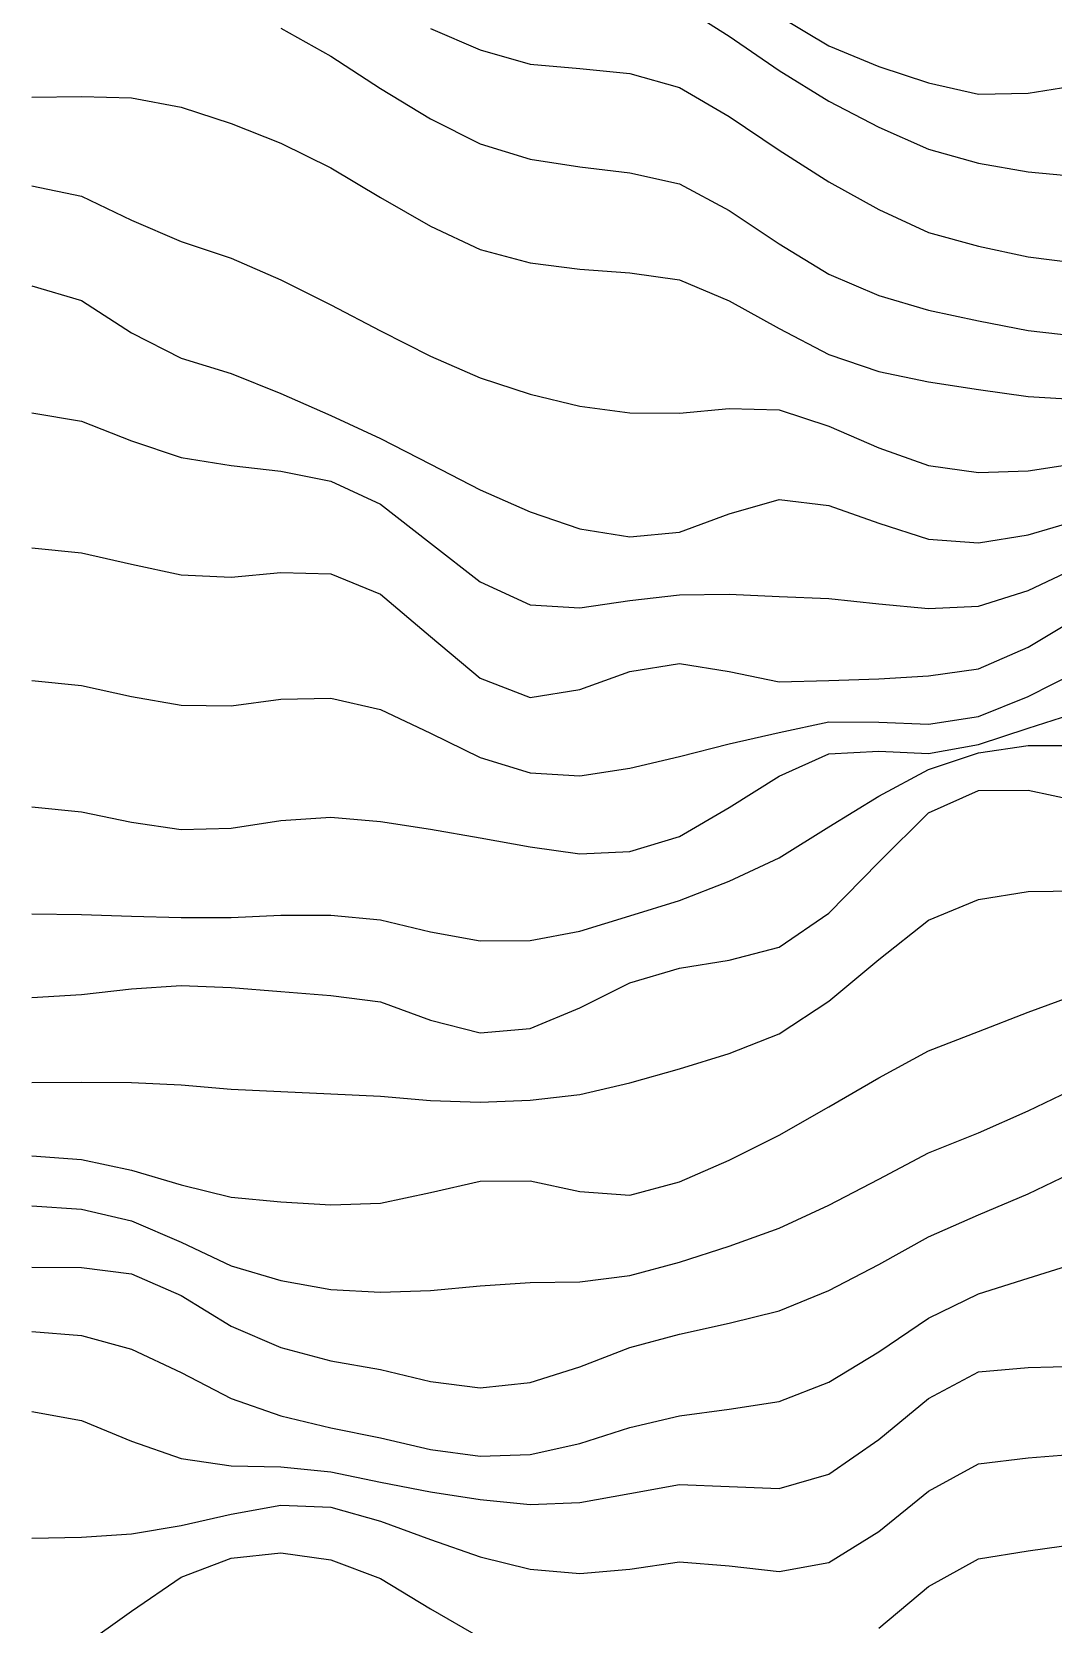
# Model space of a CAD drawing. Header units: metres. Extents: x 0 to 1200, y 54 to 769.
# Drawn here: x 0 to 82.3, y 379.5 to 507.7 of the extents above; entities that cross this region are included whole.
import ezdxf

# ---------------------------------------------------------------- set-up
doc = ezdxf.new("R2010")
doc.units = ezdxf.units.M

msp = doc.modelspace()

# ---------------------------------------------------------------- linework, layer by layer
for p, q in [((52.173916, 509.917), (56.187294, 507.38382)), ((20.06689, 508.02756), (24.080269, 505.77292)), ((32.107025, 508.01398), (36.120403, 506.28076)), ((60.200672, 508.99478), (64.21405, 506.59213)), ((56.187294, 507.38382), (60.200672, 504.6193)), ((64.21405, 506.59213), (68.22743, 504.93015)), ((24.080269, 505.77292), (28.093647, 503.16394)), ((36.120403, 506.28076), (40.13378, 505.13403)), ((40.13378, 505.13403), (44.14716, 504.78412)), ((44.14716, 504.78412), (48.160538, 504.37878)), ((48.160538, 504.37878), (52.173916, 503.25635)), ((60.200672, 504.6193), (64.21405, 502.15897)), ((68.22743, 504.93015), (72.240814, 503.62552)), ((28.093647, 503.16394), (32.107025, 500.73898)), ((52.173916, 503.25635), (56.187294, 500.92126)), ((72.240814, 503.62552), (76.254196, 502.70947)), ((76.254196, 502.70947), (80.26758, 502.79587)), ((80.26758, 502.79587), (84.28096, 503.44662)), ((0, 502.47974), (4.013378, 502.5244)), ((4.013378, 502.5244), (8.026756, 502.41418)), ((8.026756, 502.41418), (12.040134, 501.67484)), ((12.040134, 501.67484), (16.053513, 500.3534)), ((64.21405, 502.15897), (68.22743, 500.0546)), ((16.053513, 500.3534), (20.06689, 498.77643)), ((32.107025, 500.73898), (36.120403, 498.7265)), ((56.187294, 500.92126), (60.200672, 498.1958)), ((68.22743, 500.0546), (72.240814, 498.28146)), ((20.06689, 498.77643), (24.080269, 496.79)), ((36.120403, 498.7265), (40.13378, 497.4744)), ((60.200672, 498.1958), (64.21405, 495.66345)), ((72.240814, 498.28146), (76.254196, 497.1651)), ((24.080269, 496.79), (28.093647, 494.3836)), ((40.13378, 497.4744), (44.14716, 496.86816)), ((44.14716, 496.86816), (48.160538, 496.3786)), ((48.160538, 496.3786), (52.173916, 495.49127)), ((76.254196, 497.1651), (80.26758, 496.45624)), ((80.26758, 496.45624), (84.28096, 496.0782)), ((0, 495.32642), (4.013378, 494.49442)), ((52.173916, 495.49127), (56.187294, 493.33453)), ((64.21405, 495.66345), (68.22743, 493.42786)), ((4.013378, 494.49442), (8.026756, 492.56848)), ((28.093647, 494.3836), (32.107025, 492.071)), ((8.026756, 492.56848), (12.040134, 490.84705)), ((56.187294, 493.33453), (60.200672, 490.66656)), ((68.22743, 493.42786), (72.240814, 491.58493)), ((32.107025, 492.071), (36.120403, 490.208)), ((72.240814, 491.58493), (76.254196, 490.46457)), ((12.040134, 490.84705), (16.053513, 489.50552)), ((36.120403, 490.208), (40.13378, 489.1306)), ((60.200672, 490.66656), (64.21405, 488.22906)), ((76.254196, 490.46457), (80.26758, 489.6245)), ((16.053513, 489.50552), (20.06689, 487.7524)), ((40.13378, 489.1306), (44.14716, 488.62326)), ((44.14716, 488.62326), (48.160538, 488.31424)), ((80.26758, 489.6245), (84.28096, 489.09668)), ((0, 487.2837), (4.013378, 486.10828)), ((20.06689, 487.7524), (24.080269, 485.74796)), ((48.160538, 488.31424), (52.173916, 487.75888)), ((52.173916, 487.75888), (56.187294, 486.08118)), ((64.21405, 488.22906), (68.22743, 486.50894)), ((4.013378, 486.10828), (8.026756, 483.48538)), ((56.187294, 486.08118), (60.200672, 483.8504)), ((68.22743, 486.50894), (72.240814, 485.32108)), ((24.080269, 485.74796), (28.093647, 483.6498)), ((72.240814, 485.32108), (76.254196, 484.45175)), ((8.026756, 483.48538), (12.040134, 481.44302)), ((28.093647, 483.6498), (32.107025, 481.6255)), ((60.200672, 483.8504), (64.21405, 481.74548)), ((76.254196, 484.45175), (80.26758, 483.67603)), ((80.26758, 483.67603), (84.28096, 483.2195)), ((12.040134, 481.44302), (16.053513, 480.22308)), ((32.107025, 481.6255), (36.120403, 479.86838)), ((64.21405, 481.74548), (68.22743, 480.36902)), ((16.053513, 480.22308), (20.06689, 478.6058)), ((36.120403, 479.86838), (40.13378, 478.5601)), ((68.22743, 480.36902), (72.240814, 479.54352)), ((20.06689, 478.6058), (24.080269, 476.82635)), ((40.13378, 478.5601), (44.14716, 477.59247)), ((72.240814, 479.54352), (76.254196, 478.92462)), ((76.254196, 478.92462), (80.26758, 478.36923)), ((80.26758, 478.36923), (84.28096, 478.12878)), ((0, 477.0621), (4.013378, 476.37256)), ((44.14716, 477.59247), (48.160538, 477.06213)), ((48.160538, 477.06213), (52.173916, 477.03796)), ((52.173916, 477.03796), (56.187294, 477.40445)), ((56.187294, 477.40445), (60.200672, 477.3006)), ((60.200672, 477.3006), (64.21405, 475.98218)), ((4.013378, 476.37256), (8.026756, 474.79242)), ((24.080269, 476.82635), (28.093647, 474.99506)), ((64.21405, 475.98218), (68.22743, 474.23795)), ((8.026756, 474.79242), (12.040134, 473.4535)), ((28.093647, 474.99506), (32.107025, 472.9114)), ((12.040134, 473.4535), (16.053513, 472.79803)), ((68.22743, 474.23795), (72.240814, 472.8122)), ((16.053513, 472.79803), (20.06689, 472.3675)), ((20.06689, 472.3675), (24.080269, 471.54663)), ((32.107025, 472.9114), (36.120403, 470.84686)), ((72.240814, 472.8122), (76.254196, 472.25104)), ((76.254196, 472.25104), (80.26758, 472.3909)), ((80.26758, 472.3909), (84.28096, 472.98672)), ((24.080269, 471.54663), (28.093647, 469.70844)), ((36.120403, 470.84686), (40.13378, 469.08368)), ((28.093647, 469.70844), (32.107025, 466.5634)), ((56.187294, 468.93027), (60.200672, 470.083)), ((60.200672, 470.083), (64.21405, 469.59448)), ((64.21405, 469.59448), (68.22743, 468.17545)), ((40.13378, 469.08368), (44.14716, 467.7021)), ((52.173916, 467.43817), (56.187294, 468.93027)), ((68.22743, 468.17545), (72.240814, 466.887)), ((80.26758, 467.23294), (84.28096, 468.4037)), ((44.14716, 467.7021), (48.160538, 467.0723)), ((48.160538, 467.0723), (52.173916, 467.43817)), ((72.240814, 466.887), (76.254196, 466.58517)), ((76.254196, 466.58517), (80.26758, 467.23294)), ((0, 466.1872), (4.013378, 465.79)), ((4.013378, 465.79), (8.026756, 464.85608)), ((32.107025, 466.5634), (36.120403, 463.43954)), ((8.026756, 464.85608), (12.040134, 464.0157)), ((16.053513, 463.80975), (20.06689, 464.19974)), ((20.06689, 464.19974), (24.080269, 464.08273)), ((80.26758, 462.75534), (84.28096, 464.66077)), ((12.040134, 464.0157), (16.053513, 463.80975)), ((24.080269, 464.08273), (28.093647, 462.45837)), ((36.120403, 463.43954), (40.13378, 461.59824)), ((28.093647, 462.45837), (32.107025, 459.03766)), ((44.14716, 461.33612), (48.160538, 461.93475)), ((48.160538, 461.93475), (52.173916, 462.40173)), ((52.173916, 462.40173), (56.187294, 462.45593)), ((56.187294, 462.45593), (60.200672, 462.259)), ((60.200672, 462.259), (64.21405, 462.1136)), ((64.21405, 462.1136), (68.22743, 461.6655)), ((68.22743, 461.6655), (72.240814, 461.305)), ((76.254196, 461.47925), (80.26758, 462.75534)), ((40.13378, 461.59824), (44.14716, 461.33612)), ((72.240814, 461.305), (76.254196, 461.47925)), ((80.26758, 458.1771), (84.28096, 460.58548)), ((32.107025, 459.03766), (36.120403, 455.6925)), ((76.254196, 456.43823), (80.26758, 458.1771)), ((48.160538, 456.2345), (52.173916, 456.86594)), ((52.173916, 456.86594), (56.187294, 456.23175)), ((0, 455.4875), (4.013378, 455.09332)), ((36.120403, 455.6925), (40.13378, 454.14157)), ((44.14716, 454.76736), (48.160538, 456.2345)), ((56.187294, 456.23175), (60.200672, 455.37662)), ((60.200672, 455.37662), (64.21405, 455.49298)), ((64.21405, 455.49298), (68.22743, 455.63974)), ((68.22743, 455.63974), (72.240814, 455.87753)), ((72.240814, 455.87753), (76.254196, 456.43823)), ((80.26758, 454.21506), (84.28096, 456.24164)), ((4.013378, 455.09332), (8.026756, 454.19983)), ((8.026756, 454.19983), (12.040134, 453.50168)), ((16.053513, 453.468), (20.06689, 453.98633)), ((20.06689, 453.98633), (24.080269, 454.07678)), ((24.080269, 454.07678), (28.093647, 453.1581)), ((40.13378, 454.14157), (44.14716, 454.76736)), ((76.254196, 452.5916), (80.26758, 454.21506)), ((12.040134, 453.50168), (16.053513, 453.468)), ((28.093647, 453.1581), (32.107025, 451.26273)), ((80.26758, 451.66028), (84.28096, 452.95627)), ((60.200672, 451.30823), (64.21405, 452.1817)), ((64.21405, 452.1817), (68.22743, 452.14362)), ((68.22743, 452.14362), (72.240814, 451.9743)), ((72.240814, 451.9743), (76.254196, 452.5916)), ((76.254196, 450.33853), (80.26758, 451.66028)), ((32.107025, 451.26273), (36.120403, 449.31)), ((52.173916, 449.3767), (56.187294, 450.3863)), ((56.187294, 450.3863), (60.200672, 451.30823)), ((72.240814, 449.62656), (76.254196, 450.33853)), ((76.254196, 449.67725), (80.26758, 450.25113)), ((80.26758, 450.25113), (84.28096, 450.26135)), ((36.120403, 449.31), (40.13378, 448.06207)), ((48.160538, 448.44623), (52.173916, 449.3767)), ((60.200672, 447.7804), (64.21405, 449.59772)), ((64.21405, 449.59772), (68.22743, 449.81952)), ((68.22743, 449.81952), (72.240814, 449.62656)), ((72.240814, 448.33597), (76.254196, 449.67725)), ((40.13378, 448.06207), (44.14716, 447.82214)), ((44.14716, 447.82214), (48.160538, 448.44623)), ((56.187294, 445.2793), (60.200672, 447.7804)), ((68.22743, 446.18396), (72.240814, 448.33597)), ((72.240814, 444.8527), (76.254196, 446.6498)), ((76.254196, 446.6498), (80.26758, 446.6605)), ((80.26758, 446.6605), (84.28096, 445.80466)), ((0, 445.31424), (4.013378, 444.92825)), ((52.173916, 442.92444), (56.187294, 445.2793)), ((64.21405, 443.70987), (68.22743, 446.18396)), ((4.013378, 444.92825), (8.026756, 444.0791)), ((8.026756, 444.0791), (12.040134, 443.50067)), ((16.053513, 443.6078), (20.06689, 444.23676)), ((20.06689, 444.23676), (24.080269, 444.4964)), ((24.080269, 444.4964), (28.093647, 444.14062)), ((28.093647, 444.14062), (32.107025, 443.51224)), ((60.200672, 441.22614), (64.21405, 443.70987)), ((68.22743, 440.87875), (72.240814, 444.8527)), ((12.040134, 443.50067), (16.053513, 443.6078)), ((32.107025, 443.51224), (36.120403, 442.82855)), ((36.120403, 442.82855), (40.13378, 442.11166)), ((48.160538, 441.73703), (52.173916, 442.92444)), ((40.13378, 442.11166), (44.14716, 441.54413)), ((44.14716, 441.54413), (48.160538, 441.73703)), ((56.187294, 439.34174), (60.200672, 441.22614)), ((64.21405, 436.75076), (68.22743, 440.87875)), ((52.173916, 437.7923), (56.187294, 439.34174)), ((80.26758, 438.50073), (84.28096, 438.56686)), ((48.160538, 436.55194), (52.173916, 437.7923)), ((72.240814, 436.2006), (76.254196, 437.8595)), ((76.254196, 437.8595), (80.26758, 438.50073)), ((0, 436.71545), (4.013378, 436.66202)), ((4.013378, 436.66202), (8.026756, 436.52643)), ((8.026756, 436.52643), (12.040134, 436.42422)), ((12.040134, 436.42422), (16.053513, 436.42007)), ((16.053513, 436.42007), (20.06689, 436.58737)), ((20.06689, 436.58737), (24.080269, 436.58795)), ((24.080269, 436.58795), (28.093647, 436.2187)), ((28.093647, 436.2187), (32.107025, 435.26025)), ((44.14716, 435.30322), (48.160538, 436.55194)), ((60.200672, 434.03238), (64.21405, 436.75076)), ((68.22743, 433.03015), (72.240814, 436.2006)), ((32.107025, 435.26025), (36.120403, 434.54395)), ((40.13378, 434.55347), (44.14716, 435.30322)), ((36.120403, 434.54395), (40.13378, 434.55347)), ((56.187294, 432.98602), (60.200672, 434.03238)), ((48.160538, 431.14194), (52.173916, 432.34326)), ((52.173916, 432.34326), (56.187294, 432.98602)), ((64.21405, 429.6616), (68.22743, 433.03015)), ((8.026756, 430.66776), (12.040134, 430.93198)), ((12.040134, 430.93198), (16.053513, 430.7638)), ((44.14716, 429.13376), (48.160538, 431.14194)), ((0, 429.98047), (4.013378, 430.2085)), ((4.013378, 430.2085), (8.026756, 430.66776)), ((16.053513, 430.7638), (20.06689, 430.44464)), ((20.06689, 430.44464), (24.080269, 430.12903)), ((24.080269, 430.12903), (28.093647, 429.62057)), ((28.093647, 429.62057), (32.107025, 428.15344)), ((60.200672, 427.0482), (64.21405, 429.6616)), ((80.26758, 428.78564), (84.28096, 430.26904)), ((40.13378, 427.4806), (44.14716, 429.13376)), ((76.254196, 427.2234), (80.26758, 428.78564)), ((32.107025, 428.15344), (36.120403, 427.12332)), ((36.120403, 427.12332), (40.13378, 427.4806)), ((56.187294, 425.4631), (60.200672, 427.0482)), ((72.240814, 425.68823), (76.254196, 427.2234)), ((52.173916, 424.23843), (56.187294, 425.4631)), ((68.22743, 423.5093), (72.240814, 425.68823)), ((0, 423.12775), (4.013378, 423.154)), ((4.013378, 423.154), (8.026756, 423.13098)), ((48.160538, 423.08655), (52.173916, 424.23843)), ((64.21405, 421.16742), (68.22743, 423.5093)), ((8.026756, 423.13098), (12.040134, 422.9247)), ((12.040134, 422.9247), (16.053513, 422.5772)), ((16.053513, 422.5772), (20.06689, 422.401)), ((20.06689, 422.401), (24.080269, 422.22345)), ((24.080269, 422.22345), (28.093647, 422.03772)), ((28.093647, 422.03772), (32.107025, 421.6658)), ((40.13378, 421.71414), (44.14716, 422.17047)), ((44.14716, 422.17047), (48.160538, 423.08655)), ((80.26758, 420.8412), (84.28096, 422.7745)), ((32.107025, 421.6658), (36.120403, 421.5307)), ((36.120403, 421.5307), (40.13378, 421.71414)), ((60.200672, 418.88293), (64.21405, 421.16742)), ((76.254196, 419.07828), (80.26758, 420.8412)), ((56.187294, 416.87894), (60.200672, 418.88293)), ((72.240814, 417.44894), (76.254196, 419.07828)), ((0, 417.22943), (4.013378, 416.92206)), ((4.013378, 416.92206), (8.026756, 416.0545)), ((52.173916, 415.1223), (56.187294, 416.87894)), ((68.22743, 415.33722), (72.240814, 417.44894)), ((8.026756, 416.0545), (12.040134, 414.89258)), ((80.26758, 414.172), (84.28096, 416.09476)), ((12.040134, 414.89258), (16.053513, 413.89395)), ((28.093647, 413.41412), (32.107025, 414.27014)), ((32.107025, 414.27014), (36.120403, 415.16852)), ((36.120403, 415.16852), (40.13378, 415.2002)), ((40.13378, 415.2002), (44.14716, 414.351)), ((44.14716, 414.351), (48.160538, 414.05466)), ((48.160538, 414.05466), (52.173916, 415.1223)), ((64.21405, 413.24594), (68.22743, 415.33722)), ((76.254196, 412.46246), (80.26758, 414.172)), ((0, 413.1808), (4.013378, 412.9184)), ((4.013378, 412.9184), (8.026756, 411.98517)), ((16.053513, 413.89395), (20.06689, 413.51447)), ((20.06689, 413.51447), (24.080269, 413.2864)), ((24.080269, 413.2864), (28.093647, 413.41412)), ((60.200672, 411.39594), (64.21405, 413.24594)), ((8.026756, 411.98517), (12.040134, 410.27768)), ((72.240814, 410.69962), (76.254196, 412.46246)), ((56.187294, 409.95886), (60.200672, 411.39594)), ((68.22743, 408.46454), (72.240814, 410.69962)), ((12.040134, 410.27768), (16.053513, 408.35034)), ((52.173916, 408.6475), (56.187294, 409.95886)), ((0, 408.24197), (4.013378, 408.2295)), ((4.013378, 408.2295), (8.026756, 407.72873)), ((16.053513, 408.35034), (20.06689, 407.16846)), ((48.160538, 407.57733), (52.173916, 408.6475)), ((64.21405, 406.3657), (68.22743, 408.46454)), ((80.26758, 407.36044), (84.28096, 408.64062)), ((8.026756, 407.72873), (12.040134, 405.98407)), ((20.06689, 407.16846), (24.080269, 406.4665)), ((32.107025, 406.3838), (36.120403, 406.7624)), ((36.120403, 406.7624), (40.13378, 407.01248)), ((40.13378, 407.01248), (44.14716, 407.08438)), ((44.14716, 407.08438), (48.160538, 407.57733)), ((76.254196, 406.10684), (80.26758, 407.36044)), ((12.040134, 405.98407), (16.053513, 403.50336)), ((24.080269, 406.4665), (28.093647, 406.25116)), ((28.093647, 406.25116), (32.107025, 406.3838)), ((60.200672, 404.72504), (64.21405, 406.3657)), ((72.240814, 404.15005), (76.254196, 406.10684)), ((56.187294, 403.7519), (60.200672, 404.72504)), ((68.22743, 401.4416), (72.240814, 404.15005)), ((0, 403.0854), (4.013378, 402.75433)), ((4.013378, 402.75433), (8.026756, 401.65317)), ((16.053513, 403.50336), (20.06689, 401.77625)), ((48.160538, 401.7747), (52.173916, 402.87048)), ((52.173916, 402.87048), (56.187294, 403.7519)), ((8.026756, 401.65317), (12.040134, 399.7634)), ((20.06689, 401.77625), (24.080269, 400.70172)), ((44.14716, 400.22632), (48.160538, 401.7747)), ((64.21405, 398.99887), (68.22743, 401.4416)), ((24.080269, 400.70172), (28.093647, 400.00977)), ((40.13378, 398.96564), (44.14716, 400.22632)), ((76.254196, 399.82657), (80.26758, 400.1868)), ((80.26758, 400.1868), (84.28096, 400.2842)), ((12.040134, 399.7634), (16.053513, 397.67514)), ((28.093647, 400.00977), (32.107025, 399.03723)), ((32.107025, 399.03723), (36.120403, 398.54715)), ((36.120403, 398.54715), (40.13378, 398.96564)), ((60.200672, 397.44037), (64.21405, 398.99887)), ((72.240814, 397.68793), (76.254196, 399.82657)), ((16.053513, 397.67514), (20.06689, 396.2953)), ((68.22743, 394.3769), (72.240814, 397.68793)), ((0, 396.62198), (4.013378, 395.90253)), ((20.06689, 396.2953), (24.080269, 395.3202)), ((48.160538, 395.3332), (52.173916, 396.28308)), ((52.173916, 396.28308), (56.187294, 396.8145)), ((56.187294, 396.8145), (60.200672, 397.44037)), ((4.013378, 395.90253), (8.026756, 394.24652)), ((24.080269, 395.3202), (28.093647, 394.52145)), ((44.14716, 394.06702), (48.160538, 395.3332)), ((8.026756, 394.24652), (12.040134, 392.843)), ((28.093647, 394.52145), (32.107025, 393.57843)), ((40.13378, 393.1679), (44.14716, 394.06702)), ((64.21405, 391.5978), (68.22743, 394.3769)), ((12.040134, 392.843), (16.053513, 392.25732)), ((32.107025, 393.57843), (36.120403, 393.0287)), ((36.120403, 393.0287), (40.13378, 393.1679)), ((72.240814, 390.2236), (76.254196, 392.4071)), ((76.254196, 392.4071), (80.26758, 392.89935)), ((80.26758, 392.89935), (84.28096, 393.21637)), ((16.053513, 392.25732), (20.06689, 392.16614)), ((20.06689, 392.16614), (24.080269, 391.7778)), ((24.080269, 391.7778), (28.093647, 390.94882)), ((60.200672, 390.43036), (64.21405, 391.5978)), ((28.093647, 390.94882), (32.107025, 390.15665)), ((32.107025, 390.15665), (36.120403, 389.5327)), ((44.14716, 389.30377), (48.160538, 390.02643)), ((48.160538, 390.02643), (52.173916, 390.74017)), ((52.173916, 390.74017), (56.187294, 390.5884)), ((56.187294, 390.5884), (60.200672, 390.43036)), ((68.22743, 386.98053), (72.240814, 390.2236)), ((16.053513, 388.37225), (20.06689, 389.08405)), ((20.06689, 389.08405), (24.080269, 388.91614)), ((24.080269, 388.91614), (28.093647, 387.79794)), ((36.120403, 389.5327), (40.13378, 389.13156)), ((40.13378, 389.13156), (44.14716, 389.30377)), ((8.026756, 386.77557), (12.040134, 387.44794)), ((12.040134, 387.44794), (16.053513, 388.37225)), ((28.093647, 387.79794), (32.107025, 386.3197)), ((0, 386.4418), (4.013378, 386.50034)), ((4.013378, 386.50034), (8.026756, 386.77557)), ((32.107025, 386.3197), (36.120403, 384.93073)), ((64.21405, 384.46637), (68.22743, 386.98053)), ((80.26758, 385.40692), (84.28096, 385.9757)), ((12.040134, 383.2879), (16.053513, 384.82697)), ((16.053513, 384.82697), (20.06689, 385.25174)), ((20.06689, 385.25174), (24.080269, 384.67813)), ((24.080269, 384.67813), (28.093647, 383.17896)), ((36.120403, 384.93073), (40.13378, 383.9443)), ((72.240814, 382.53314), (76.254196, 384.7576)), ((76.254196, 384.7576), (80.26758, 385.40692)), ((40.13378, 383.9443), (44.14716, 383.58472)), ((44.14716, 383.58472), (48.160538, 383.94754)), ((48.160538, 383.94754), (52.173916, 384.52936)), ((52.173916, 384.52936), (56.187294, 384.20264)), ((56.187294, 384.20264), (60.200672, 383.74466)), ((60.200672, 383.74466), (64.21405, 384.46637)), ((8.026756, 380.54443), (12.040134, 383.2879)), ((28.093647, 383.17896), (32.107025, 380.73438)), ((68.22743, 379.19397), (72.240814, 382.53314)), ((4.013378, 377.68427), (8.026756, 380.54443)), ((32.107025, 380.73438), (36.120403, 378.43527))]:
    msp.add_line(p, q)

doc.saveas('drawing.dxf')
